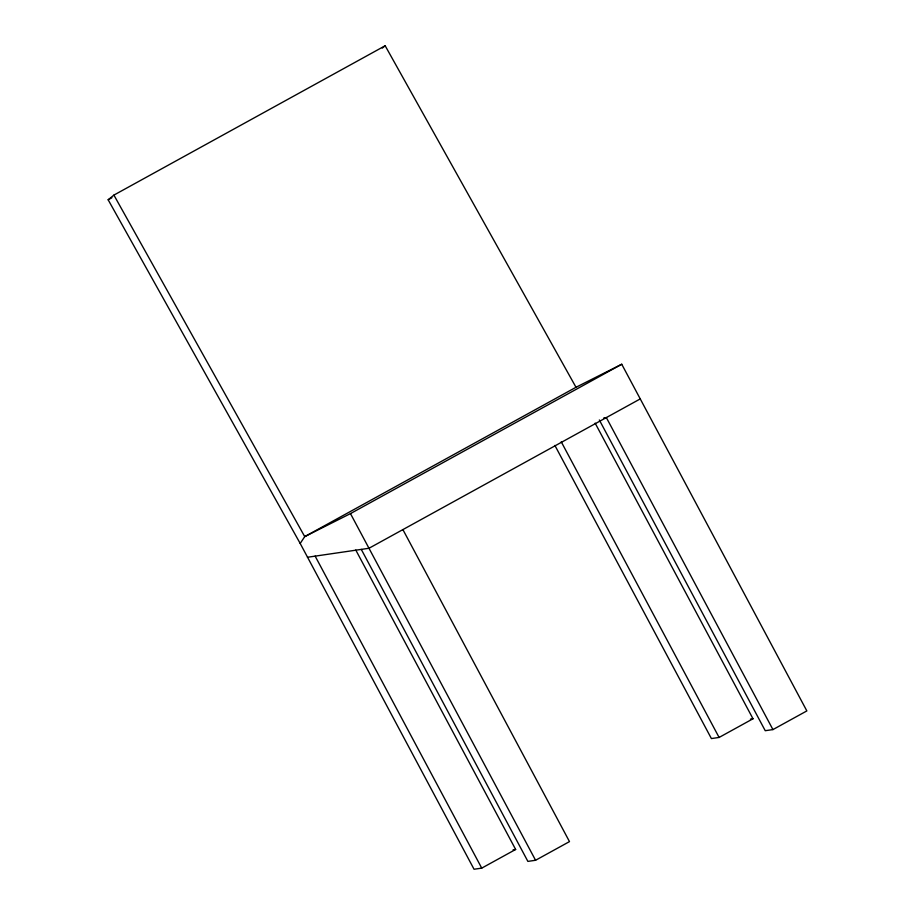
<?xml version="1.0" encoding="UTF-8"?>
<svg xmlns="http://www.w3.org/2000/svg" width="915" height="915" viewBox="0 0 915 915"><rect width="100%" height="100%" fill="white"/><g stroke="black" fill="none" stroke-linecap="round" stroke-linejoin="round"><path stroke-width="1.37" d="M355.775 550.041L515.648 849.463L481.736 868.129L474.05 869.25L300.189 543.453L304.729 536.625L576.004 387.274L621.743 364.25L806.847 710.921L772.935 729.587L765.237 730.708L599.325 419.974M300.189 543.453L108.153 199.779L113.906 195.101L385.169 45.75L576.004 387.274M382.298 48.095L385.169 45.75M108.153 199.779L111.905 197.72M113.906 195.101L304.729 536.625L350.468 513.601L621.743 364.25M640.248 398.917L368.985 548.268L307.451 557.258M554.89 445.433L711.401 738.565L719.099 737.444L752.999 718.778L595.139 423.13M361.288 549.4L527.886 861.392L535.572 860.272L569.485 841.606L402.897 529.602M603.774 417.961L606.348 417.583L772.935 729.587M750.437 719.144L752.999 718.778M513.075 849.829L515.648 849.463M561.238 441.796L719.099 737.444M350.468 513.601L535.572 860.272M315.149 556.126L481.736 868.129"/></g></svg>
